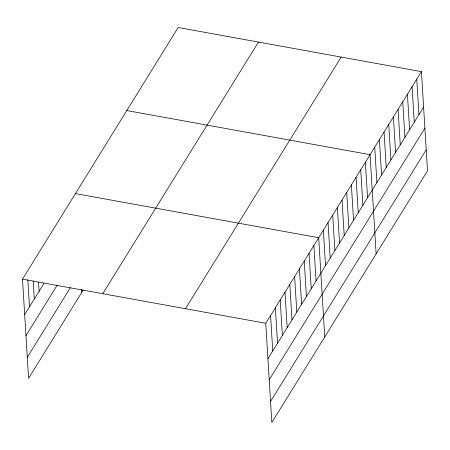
<?xml version="1.0" encoding="UTF-8"?>
<svg xmlns="http://www.w3.org/2000/svg" width="450" height="450" viewBox="0 0 450 450"><rect width="100%" height="100%" fill="white"/><g stroke="black" fill="none" stroke-linecap="round" stroke-linejoin="round"><path stroke-width="0.67" d="M83.289 289.907L28.569 378.371L22.5 279.157L178.172 27.506L421.431 71.629L427.5 170.843L271.828 422.494L265.764 323.28L421.431 71.629M24.671 314.634L43.914 283.523M25.954 335.666L57.234 285.109M27.281 357.339L70.588 287.336M102.774 293.715L258.446 42.069M185.484 308.717L341.156 57.071M267.93 358.757L423.602 107.106M269.218 379.789L424.89 128.143M270.546 401.462L426.212 149.811M126.799 110.554L370.063 154.676L376.127 253.89M75.426 193.596L318.69 237.718L324.759 336.932M22.5 279.157L265.764 323.28M416.762 79.177L418.933 114.66M412.093 86.726L414.264 122.209M407.424 94.281L409.59 129.757M402.75 101.829L404.921 137.306M398.081 109.378L400.252 144.855M393.412 116.927L395.584 152.404M388.744 124.476L390.909 159.953M384.069 132.024L386.241 167.501M379.401 139.573L381.572 175.056M374.732 147.122L376.903 182.604M365.389 162.225L367.56 197.702M360.72 169.774L362.891 205.251M356.051 177.322L358.223 212.799M351.382 184.871L353.548 220.348M346.708 192.42L348.879 227.903M342.039 199.969L344.211 235.451M337.371 207.518L339.542 243M332.702 215.072L334.873 250.549M328.033 222.621L330.199 258.097M323.359 230.169L325.53 265.646M313.881 245.498L316.046 280.974M309.066 253.277L311.237 288.754M304.256 261.051L306.428 296.533M299.441 268.83L301.613 304.312M294.632 276.609L296.803 312.086M289.822 284.389L291.988 319.866M285.007 292.168L287.179 327.645M280.198 299.942L282.369 335.424M275.383 307.721L277.554 343.204M270.574 315.501L272.745 350.978M81.281 289.305L81.495 292.809M38.554 282.257L39.105 291.302M33.188 280.991L34.296 299.081M27.821 279.726L29.481 306.855"/></g></svg>
